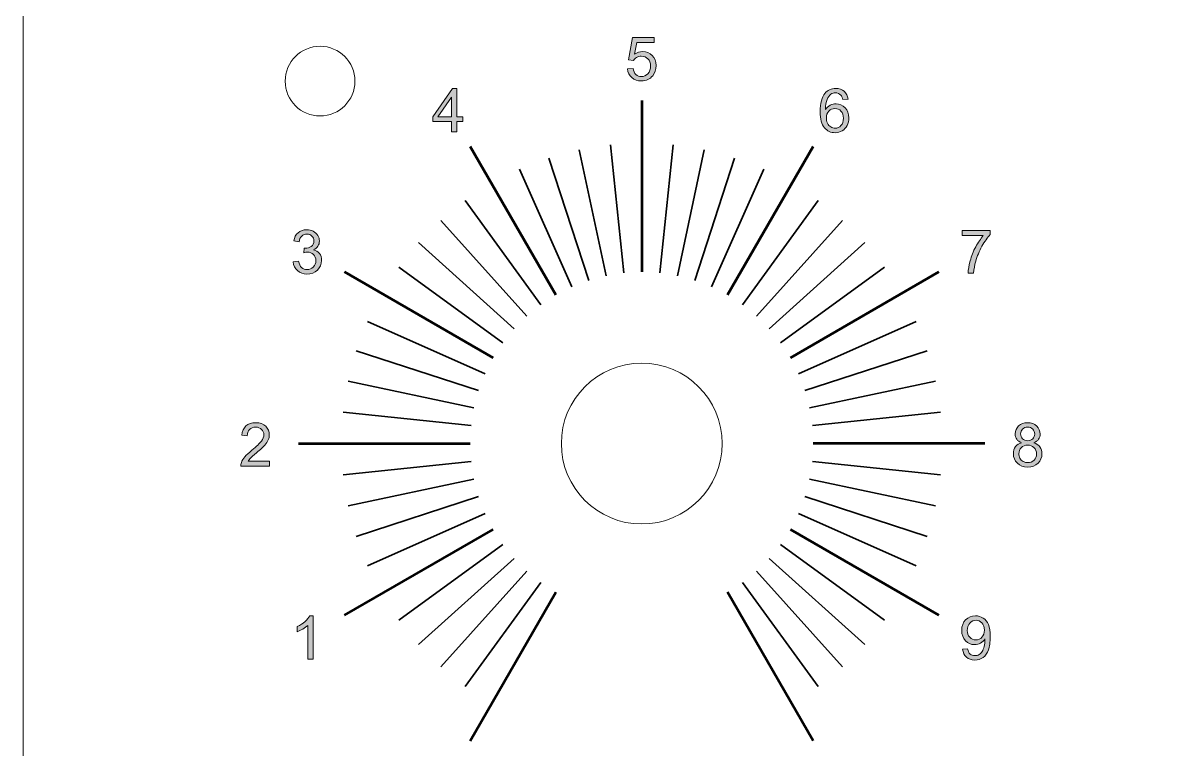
# Model space of a CAD drawing. Header units: inches. Extents: x -54 to 54, y -111 to 111.
# Drawn here: x -53.8 to 0, y 43.9 to 77.7 of the extents above; entities that cross this region are included whole.
import ezdxf

# ---------------------------------------------------------------- set-up
doc = ezdxf.new("R2010")
doc.units = ezdxf.units.IN
doc.header["$MEASUREMENT"] = 0
doc.layers.add('Decoupe', color=7, linetype='Continuous')
doc.layers.add('Impression', color=7, linetype='Continuous')

# ---------------------------------------------------------------- blocks, each defined once
blk = doc.blocks.new('block 4')
at = {"layer": 'Impression', "true_color": 0xffffff}
h = blk.add_hatch(color=7, dxfattribs=at)
h.dxf.hatch_style = 2
edge = h.paths.add_edge_path()
edge.add_spline(control_points=[(-10.042, 48.509), (-10.042, 48.509), (-9.804, 48.531), (-9.804, 48.531), (-9.783, 48.419), (-9.745, 48.337), (-9.688, 48.287), (-9.631, 48.236), (-9.558, 48.211), (-9.469, 48.211), (-9.393, 48.211), (-9.326, 48.228), (-9.268, 48.263), (-9.211, 48.298), (-9.164, 48.345), (-9.127, 48.403), (-9.09, 48.462), (-9.059, 48.54), (-9.035, 48.64), (-9.01, 48.739), (-8.997, 48.84), (-8.997, 48.943), (-8.997, 48.954), (-8.998, 48.97), (-8.999, 48.992), (-9.048, 48.913), (-9.116, 48.849), (-9.202, 48.8), (-9.288, 48.751), (-9.381, 48.726), (-9.481, 48.726), (-9.648, 48.726), (-9.79, 48.787), (-9.906, 48.908), (-10.021, 49.03), (-10.079, 49.189), (-10.079, 49.388), (-10.079, 49.593), (-10.019, 49.758), (-9.898, 49.883), (-9.777, 50.007), (-9.626, 50.07), (-9.444, 50.07), (-9.313, 50.07), (-9.192, 50.035), (-9.084, 49.964), (-8.975, 49.893), (-8.892, 49.792), (-8.835, 49.661), (-8.779, 49.53), (-8.751, 49.341), (-8.751, 49.093), (-8.751, 48.835), (-8.779, 48.629), (-8.835, 48.476), (-8.891, 48.323), (-8.974, 48.207), (-9.085, 48.127), (-9.195, 48.047), (-9.325, 48.007), (-9.474, 48.007), (-9.632, 48.007), (-9.761, 48.051), (-9.861, 48.139), (-9.962, 48.226), (-10.022, 48.35), (-10.042, 48.509)], knot_values=[0, 0, 0, 0, 1, 1, 1, 2, 2, 2, 3, 3, 3, 4, 4, 4, 5, 5, 5, 6, 6, 6, 7, 7, 7, 8, 8, 8, 9, 9, 9, 10, 10, 10, 11, 11, 11, 12, 12, 12, 13, 13, 13, 14, 14, 14, 15, 15, 15, 16, 16, 16, 17, 17, 17, 18, 18, 18, 19, 19, 19, 20, 20, 20, 21, 21, 21, 22, 22, 22, 22], degree=3, periodic=1)
edge = h.paths.add_edge_path()
edge.add_spline(control_points=[(-9.026, 49.4), (-9.026, 49.543), (-9.064, 49.656), (-9.14, 49.739), (-9.216, 49.823), (-9.307, 49.865), (-9.414, 49.865), (-9.524, 49.865), (-9.62, 49.82), (-9.702, 49.73), (-9.783, 49.64), (-9.824, 49.523), (-9.824, 49.38), (-9.824, 49.251), (-9.785, 49.147), (-9.708, 49.066), (-9.63, 48.986), (-9.534, 48.946), (-9.42, 48.946), (-9.306, 48.946), (-9.211, 48.986), (-9.137, 49.066), (-9.063, 49.147), (-9.026, 49.258), (-9.026, 49.4)], knot_values=[0, 0, 0, 0, 1, 1, 1, 2, 2, 2, 3, 3, 3, 4, 4, 4, 5, 5, 5, 6, 6, 6, 7, 7, 7, 8, 8, 8, 8], degree=3, periodic=1)
at = {"layer": 'Impression', "lineweight": 0}
for points, knots in [([(-10.042, 48.509), (-10.042, 48.509), (-9.804, 48.531), (-9.804, 48.531), (-9.783, 48.419), (-9.745, 48.337), (-9.688, 48.287), (-9.631, 48.236), (-9.558, 48.211), (-9.469, 48.211), (-9.393, 48.211), (-9.326, 48.228), (-9.268, 48.263), (-9.211, 48.298), (-9.164, 48.345), (-9.127, 48.403), (-9.09, 48.462), (-9.059, 48.54), (-9.035, 48.64), (-9.01, 48.739), (-8.997, 48.84), (-8.997, 48.943), (-8.997, 48.954), (-8.998, 48.97), (-8.999, 48.992), (-9.048, 48.913), (-9.116, 48.849), (-9.202, 48.8), (-9.288, 48.751), (-9.381, 48.726), (-9.481, 48.726), (-9.648, 48.726), (-9.79, 48.787), (-9.906, 48.908), (-10.021, 49.03), (-10.079, 49.189), (-10.079, 49.388), (-10.079, 49.593), (-10.019, 49.758), (-9.898, 49.883), (-9.777, 50.007), (-9.626, 50.07), (-9.444, 50.07), (-9.313, 50.07), (-9.192, 50.035), (-9.084, 49.964), (-8.975, 49.893), (-8.892, 49.792), (-8.835, 49.661), (-8.779, 49.53), (-8.751, 49.341), (-8.751, 49.093), (-8.751, 48.835), (-8.779, 48.629), (-8.835, 48.476), (-8.891, 48.323), (-8.974, 48.207), (-9.085, 48.127), (-9.195, 48.047), (-9.325, 48.007), (-9.474, 48.007), (-9.632, 48.007), (-9.761, 48.051), (-9.861, 48.139), (-9.962, 48.226), (-10.022, 48.35), (-10.042, 48.509)], [0, 0, 0, 0, 1, 1, 1, 2, 2, 2, 3, 3, 3, 4, 4, 4, 5, 5, 5, 6, 6, 6, 7, 7, 7, 8, 8, 8, 9, 9, 9, 10, 10, 10, 11, 11, 11, 12, 12, 12, 13, 13, 13, 14, 14, 14, 15, 15, 15, 16, 16, 16, 17, 17, 17, 18, 18, 18, 19, 19, 19, 20, 20, 20, 21, 21, 21, 22, 22, 22, 22]), ([(-9.026, 49.4), (-9.026, 49.543), (-9.064, 49.656), (-9.14, 49.739), (-9.216, 49.823), (-9.307, 49.865), (-9.414, 49.865), (-9.524, 49.865), (-9.62, 49.82), (-9.702, 49.73), (-9.783, 49.64), (-9.824, 49.523), (-9.824, 49.38), (-9.824, 49.251), (-9.785, 49.147), (-9.708, 49.066), (-9.63, 48.986), (-9.534, 48.946), (-9.42, 48.946), (-9.306, 48.946), (-9.211, 48.986), (-9.137, 49.066), (-9.063, 49.147), (-9.026, 49.258), (-9.026, 49.4)], [0, 0, 0, 0, 1, 1, 1, 2, 2, 2, 3, 3, 3, 4, 4, 4, 5, 5, 5, 6, 6, 6, 7, 7, 7, 8, 8, 8, 8])]:
    blk.add_open_spline(points, degree=3, knots=knots, dxfattribs=at)
blk = doc.blocks.new('block 5')
at = {"layer": 'Impression', "true_color": 0xffffff}
h = blk.add_hatch(color=7, dxfattribs=at)
h.dxf.hatch_style = 2
edge = h.paths.add_edge_path()
edge.add_spline(control_points=[(-7.286, 58.137), (-7.389, 58.175), (-7.465, 58.228), (-7.515, 58.298), (-7.564, 58.368), (-7.589, 58.452), (-7.589, 58.549), (-7.589, 58.696), (-7.536, 58.82), (-7.431, 58.92), (-7.325, 59.02), (-7.184, 59.07), (-7.009, 59.07), (-6.832, 59.07), (-6.691, 59.019), (-6.583, 58.916), (-6.476, 58.814), (-6.422, 58.689), (-6.422, 58.542), (-6.422, 58.448), (-6.446, 58.367), (-6.496, 58.298), (-6.545, 58.228), (-6.619, 58.175), (-6.719, 58.137), (-6.595, 58.097), (-6.501, 58.031), (-6.436, 57.941), (-6.372, 57.851), (-6.339, 57.744), (-6.339, 57.619), (-6.339, 57.446), (-6.4, 57.301), (-6.522, 57.183), (-6.645, 57.066), (-6.805, 57.007), (-7.005, 57.007), (-7.204, 57.007), (-7.365, 57.066), (-7.487, 57.184), (-7.609, 57.302), (-7.67, 57.449), (-7.67, 57.626), (-7.67, 57.757), (-7.637, 57.867), (-7.57, 57.956), (-7.504, 58.045), (-7.409, 58.105), (-7.286, 58.137)], knot_values=[0, 0, 0, 0, 1, 1, 1, 2, 2, 2, 3, 3, 3, 4, 4, 4, 5, 5, 5, 6, 6, 6, 7, 7, 7, 8, 8, 8, 9, 9, 9, 10, 10, 10, 11, 11, 11, 12, 12, 12, 13, 13, 13, 14, 14, 14, 15, 15, 15, 16, 16, 16, 16], degree=3, periodic=1)
edge = h.paths.add_edge_path()
edge.add_spline(control_points=[(-7.415, 57.624), (-7.415, 57.554), (-7.399, 57.485), (-7.365, 57.419), (-7.332, 57.353), (-7.282, 57.302), (-7.216, 57.265), (-7.149, 57.229), (-7.078, 57.211), (-7.002, 57.211), (-6.883, 57.211), (-6.786, 57.249), (-6.708, 57.325), (-6.631, 57.402), (-6.593, 57.498), (-6.593, 57.616), (-6.593, 57.735), (-6.632, 57.834), (-6.712, 57.912), (-6.791, 57.99), (-6.891, 58.03), (-7.01, 58.03), (-7.127, 58.03), (-7.224, 57.991), (-7.3, 57.914), (-7.377, 57.837), (-7.415, 57.74), (-7.415, 57.624)], knot_values=[0, 0, 0, 0, 1, 1, 1, 2, 2, 2, 3, 3, 3, 4, 4, 4, 5, 5, 5, 6, 6, 6, 7, 7, 7, 8, 8, 8, 9, 9, 9, 9], degree=3, periodic=1)
edge = h.paths.add_edge_path()
edge.add_spline(control_points=[(-7.335, 58.557), (-7.335, 58.462), (-7.305, 58.384), (-7.243, 58.323), (-7.181, 58.262), (-7.102, 58.232), (-7.003, 58.232), (-6.908, 58.232), (-6.829, 58.262), (-6.768, 58.322), (-6.707, 58.382), (-6.677, 58.456), (-6.677, 58.544), (-6.677, 58.634), (-6.708, 58.711), (-6.771, 58.773), (-6.834, 58.835), (-6.912, 58.866), (-7.006, 58.866), (-7.101, 58.866), (-7.179, 58.836), (-7.242, 58.775), (-7.304, 58.714), (-7.335, 58.642), (-7.335, 58.557)], knot_values=[0, 0, 0, 0, 1, 1, 1, 2, 2, 2, 3, 3, 3, 4, 4, 4, 5, 5, 5, 6, 6, 6, 7, 7, 7, 8, 8, 8, 8], degree=3, periodic=1)
at = {"layer": 'Impression', "lineweight": 0}
for points, knots in [([(-7.286, 58.137), (-7.389, 58.175), (-7.465, 58.228), (-7.515, 58.298), (-7.564, 58.368), (-7.589, 58.452), (-7.589, 58.549), (-7.589, 58.696), (-7.536, 58.82), (-7.431, 58.92), (-7.325, 59.02), (-7.184, 59.07), (-7.009, 59.07), (-6.832, 59.07), (-6.691, 59.019), (-6.583, 58.916), (-6.476, 58.814), (-6.422, 58.689), (-6.422, 58.542), (-6.422, 58.448), (-6.446, 58.367), (-6.496, 58.298), (-6.545, 58.228), (-6.619, 58.175), (-6.719, 58.137), (-6.595, 58.097), (-6.501, 58.031), (-6.436, 57.941), (-6.372, 57.851), (-6.339, 57.744), (-6.339, 57.619), (-6.339, 57.446), (-6.4, 57.301), (-6.522, 57.183), (-6.645, 57.066), (-6.805, 57.007), (-7.005, 57.007), (-7.204, 57.007), (-7.365, 57.066), (-7.487, 57.184), (-7.609, 57.302), (-7.67, 57.449), (-7.67, 57.626), (-7.67, 57.757), (-7.637, 57.867), (-7.57, 57.956), (-7.504, 58.045), (-7.409, 58.105), (-7.286, 58.137)], [0, 0, 0, 0, 1, 1, 1, 2, 2, 2, 3, 3, 3, 4, 4, 4, 5, 5, 5, 6, 6, 6, 7, 7, 7, 8, 8, 8, 9, 9, 9, 10, 10, 10, 11, 11, 11, 12, 12, 12, 13, 13, 13, 14, 14, 14, 15, 15, 15, 16, 16, 16, 16]), ([(-7.335, 58.557), (-7.335, 58.462), (-7.305, 58.384), (-7.243, 58.323), (-7.181, 58.262), (-7.102, 58.232), (-7.003, 58.232), (-6.908, 58.232), (-6.829, 58.262), (-6.768, 58.322), (-6.707, 58.382), (-6.677, 58.456), (-6.677, 58.544), (-6.677, 58.634), (-6.708, 58.711), (-6.771, 58.773), (-6.834, 58.835), (-6.912, 58.866), (-7.006, 58.866), (-7.101, 58.866), (-7.179, 58.836), (-7.242, 58.775), (-7.304, 58.714), (-7.335, 58.642), (-7.335, 58.557)], [0, 0, 0, 0, 1, 1, 1, 2, 2, 2, 3, 3, 3, 4, 4, 4, 5, 5, 5, 6, 6, 6, 7, 7, 7, 8, 8, 8, 8]), ([(-7.415, 57.624), (-7.415, 57.554), (-7.399, 57.485), (-7.365, 57.419), (-7.332, 57.353), (-7.282, 57.302), (-7.216, 57.265), (-7.149, 57.229), (-7.078, 57.211), (-7.002, 57.211), (-6.883, 57.211), (-6.786, 57.249), (-6.708, 57.325), (-6.631, 57.402), (-6.593, 57.498), (-6.593, 57.616), (-6.593, 57.735), (-6.632, 57.834), (-6.712, 57.912), (-6.791, 57.99), (-6.891, 58.03), (-7.01, 58.03), (-7.127, 58.03), (-7.224, 57.991), (-7.3, 57.914), (-7.377, 57.837), (-7.415, 57.74), (-7.415, 57.624)], [0, 0, 0, 0, 1, 1, 1, 2, 2, 2, 3, 3, 3, 4, 4, 4, 5, 5, 5, 6, 6, 6, 7, 7, 7, 8, 8, 8, 9, 9, 9, 9])]:
    blk.add_open_spline(points, degree=3, knots=knots, dxfattribs=at)
blk = doc.blocks.new('block 6')
at = {"layer": 'Impression', "true_color": 0xffffff}
h = blk.add_hatch(color=7, dxfattribs=at)
h.dxf.hatch_style = 2
edge = h.paths.add_edge_path()
edge.add_spline(control_points=[(-10.063, 67.797), (-10.063, 67.797), (-10.063, 68.035), (-10.063, 68.035), (-10.063, 68.035), (-8.755, 68.035), (-8.755, 68.035), (-8.755, 68.035), (-8.755, 67.843), (-8.755, 67.843), (-8.883, 67.706), (-9.011, 67.524), (-9.137, 67.297), (-9.264, 67.07), (-9.361, 66.837), (-9.43, 66.597), (-9.48, 66.428), (-9.511, 66.243), (-9.525, 66.041), (-9.525, 66.041), (-9.78, 66.041), (-9.78, 66.041), (-9.777, 66.2), (-9.746, 66.392), (-9.686, 66.617), (-9.627, 66.843), (-9.541, 67.06), (-9.429, 67.269), (-9.318, 67.478), (-9.199, 67.654), (-9.073, 67.797), (-9.073, 67.797), (-10.063, 67.797), (-10.063, 67.797)], knot_values=[0, 0, 0, 0, 1, 1, 1, 2, 2, 2, 3, 3, 3, 4, 4, 4, 5, 5, 5, 6, 6, 6, 7, 7, 7, 8, 8, 8, 9, 9, 9, 10, 10, 10, 11, 11, 11, 11], degree=3, periodic=1)
at = {"layer": 'Impression', "lineweight": 0}
blk.add_open_spline([(-10.063, 67.797), (-10.063, 67.797), (-10.063, 68.035), (-10.063, 68.035), (-10.063, 68.035), (-8.755, 68.035), (-8.755, 68.035), (-8.755, 68.035), (-8.755, 67.843), (-8.755, 67.843), (-8.883, 67.706), (-9.011, 67.524), (-9.137, 67.297), (-9.264, 67.07), (-9.361, 66.837), (-9.43, 66.597), (-9.48, 66.428), (-9.511, 66.243), (-9.525, 66.041), (-9.525, 66.041), (-9.78, 66.041), (-9.78, 66.041), (-9.777, 66.2), (-9.746, 66.392), (-9.686, 66.617), (-9.627, 66.843), (-9.541, 67.06), (-9.429, 67.269), (-9.318, 67.478), (-9.199, 67.654), (-9.073, 67.797), (-9.073, 67.797), (-10.063, 67.797), (-10.063, 67.797)], degree=3, knots=[0, 0, 0, 0, 1, 1, 1, 2, 2, 2, 3, 3, 3, 4, 4, 4, 5, 5, 5, 6, 6, 6, 7, 7, 7, 8, 8, 8, 9, 9, 9, 10, 10, 10, 11, 11, 11, 11], dxfattribs=at)
blk = doc.blocks.new('block 7')
at = {"layer": 'Impression', "true_color": 0xffffff}
h = blk.add_hatch(color=7, dxfattribs=at)
h.dxf.hatch_style = 2
edge = h.paths.add_edge_path()
edge.add_spline(control_points=[(-15.38, 74.155), (-15.38, 74.155), (-15.627, 74.136), (-15.627, 74.136), (-15.649, 74.233), (-15.681, 74.304), (-15.721, 74.348), (-15.788, 74.419), (-15.871, 74.454), (-15.969, 74.454), (-16.048, 74.454), (-16.117, 74.432), (-16.177, 74.388), (-16.255, 74.331), (-16.316, 74.248), (-16.362, 74.139), (-16.407, 74.029), (-16.43, 73.874), (-16.432, 73.672), (-16.372, 73.763), (-16.299, 73.83), (-16.213, 73.874), (-16.126, 73.918), (-16.036, 73.94), (-15.941, 73.94), (-15.776, 73.94), (-15.635, 73.88), (-15.519, 73.758), (-15.403, 73.636), (-15.345, 73.479), (-15.345, 73.286), (-15.345, 73.159), (-15.372, 73.041), (-15.427, 72.932), (-15.481, 72.823), (-15.557, 72.74), (-15.652, 72.682), (-15.747, 72.624), (-15.856, 72.595), (-15.977, 72.595), (-16.184, 72.595), (-16.352, 72.671), (-16.483, 72.823), (-16.613, 72.976), (-16.679, 73.226), (-16.679, 73.575), (-16.679, 73.966), (-16.607, 74.25), (-16.462, 74.427), (-16.336, 74.581), (-16.167, 74.658), (-15.954, 74.658), (-15.795, 74.658), (-15.665, 74.614), (-15.563, 74.525), (-15.461, 74.436), (-15.401, 74.312), (-15.38, 74.155)], knot_values=[0, 0, 0, 0, 1, 1, 1, 2, 2, 2, 3, 3, 3, 4, 4, 4, 5, 5, 5, 6, 6, 6, 7, 7, 7, 8, 8, 8, 9, 9, 9, 10, 10, 10, 11, 11, 11, 12, 12, 12, 13, 13, 13, 14, 14, 14, 15, 15, 15, 16, 16, 16, 17, 17, 17, 18, 18, 18, 19, 19, 19, 19], degree=3, periodic=1)
edge = h.paths.add_edge_path()
edge.add_spline(control_points=[(-16.393, 73.284), (-16.393, 73.199), (-16.375, 73.117), (-16.339, 73.039), (-16.303, 72.961), (-16.252, 72.901), (-16.187, 72.861), (-16.121, 72.82), (-16.053, 72.799), (-15.981, 72.799), (-15.877, 72.799), (-15.787, 72.842), (-15.711, 72.926), (-15.636, 73.011), (-15.598, 73.125), (-15.598, 73.271), (-15.598, 73.41), (-15.635, 73.52), (-15.71, 73.601), (-15.784, 73.681), (-15.878, 73.721), (-15.991, 73.721), (-16.103, 73.721), (-16.198, 73.681), (-16.276, 73.601), (-16.354, 73.52), (-16.393, 73.415), (-16.393, 73.284)], knot_values=[0, 0, 0, 0, 1, 1, 1, 2, 2, 2, 3, 3, 3, 4, 4, 4, 5, 5, 5, 6, 6, 6, 7, 7, 7, 8, 8, 8, 9, 9, 9, 9], degree=3, periodic=1)
at = {"layer": 'Impression', "lineweight": 0}
for points, knots in [([(-15.38, 74.155), (-15.38, 74.155), (-15.627, 74.136), (-15.627, 74.136), (-15.649, 74.233), (-15.681, 74.304), (-15.721, 74.348), (-15.788, 74.419), (-15.871, 74.454), (-15.969, 74.454), (-16.048, 74.454), (-16.117, 74.432), (-16.177, 74.388), (-16.255, 74.331), (-16.316, 74.248), (-16.362, 74.139), (-16.407, 74.029), (-16.43, 73.874), (-16.432, 73.672), (-16.372, 73.763), (-16.299, 73.83), (-16.213, 73.874), (-16.126, 73.918), (-16.036, 73.94), (-15.941, 73.94), (-15.776, 73.94), (-15.635, 73.88), (-15.519, 73.758), (-15.403, 73.636), (-15.345, 73.479), (-15.345, 73.286), (-15.345, 73.159), (-15.372, 73.041), (-15.427, 72.932), (-15.481, 72.823), (-15.557, 72.74), (-15.652, 72.682), (-15.747, 72.624), (-15.856, 72.595), (-15.977, 72.595), (-16.184, 72.595), (-16.352, 72.671), (-16.483, 72.823), (-16.613, 72.976), (-16.679, 73.226), (-16.679, 73.575), (-16.679, 73.966), (-16.607, 74.25), (-16.462, 74.427), (-16.336, 74.581), (-16.167, 74.658), (-15.954, 74.658), (-15.795, 74.658), (-15.665, 74.614), (-15.563, 74.525), (-15.461, 74.436), (-15.401, 74.312), (-15.38, 74.155)], [0, 0, 0, 0, 1, 1, 1, 2, 2, 2, 3, 3, 3, 4, 4, 4, 5, 5, 5, 6, 6, 6, 7, 7, 7, 8, 8, 8, 9, 9, 9, 10, 10, 10, 11, 11, 11, 12, 12, 12, 13, 13, 13, 14, 14, 14, 15, 15, 15, 16, 16, 16, 17, 17, 17, 18, 18, 18, 19, 19, 19, 19]), ([(-16.393, 73.284), (-16.393, 73.199), (-16.375, 73.117), (-16.339, 73.039), (-16.303, 72.961), (-16.252, 72.901), (-16.187, 72.861), (-16.121, 72.82), (-16.053, 72.799), (-15.981, 72.799), (-15.877, 72.799), (-15.787, 72.842), (-15.711, 72.926), (-15.636, 73.011), (-15.598, 73.125), (-15.598, 73.271), (-15.598, 73.41), (-15.635, 73.52), (-15.71, 73.601), (-15.784, 73.681), (-15.878, 73.721), (-15.991, 73.721), (-16.103, 73.721), (-16.198, 73.681), (-16.276, 73.601), (-16.354, 73.52), (-16.393, 73.415), (-16.393, 73.284)], [0, 0, 0, 0, 1, 1, 1, 2, 2, 2, 3, 3, 3, 4, 4, 4, 5, 5, 5, 6, 6, 6, 7, 7, 7, 8, 8, 8, 9, 9, 9, 9])]:
    blk.add_open_spline(points, degree=3, knots=knots, dxfattribs=at)
blk = doc.blocks.new('block 8')
at = {"layer": 'Impression', "true_color": 0xffffff}
h = blk.add_hatch(color=7, dxfattribs=at)
h.dxf.hatch_style = 2
edge = h.paths.add_edge_path()
edge.add_spline(control_points=[(-25.668, 75.571), (-25.668, 75.571), (-25.407, 75.593), (-25.407, 75.593), (-25.388, 75.466), (-25.343, 75.371), (-25.273, 75.307), (-25.202, 75.243), (-25.118, 75.211), (-25.018, 75.211), (-24.899, 75.211), (-24.798, 75.256), (-24.715, 75.346), (-24.633, 75.436), (-24.591, 75.555), (-24.591, 75.704), (-24.591, 75.846), (-24.631, 75.957), (-24.71, 76.039), (-24.79, 76.121), (-24.894, 76.162), (-25.023, 76.162), (-25.103, 76.162), (-25.175, 76.144), (-25.239, 76.107), (-25.303, 76.071), (-25.354, 76.024), (-25.391, 75.966), (-25.391, 75.966), (-25.623, 75.996), (-25.623, 75.996), (-25.623, 75.996), (-25.428, 77.034), (-25.428, 77.034), (-25.428, 77.034), (-24.423, 77.034), (-24.423, 77.034), (-24.423, 77.034), (-24.423, 76.797), (-24.423, 76.797), (-24.423, 76.797), (-25.229, 76.797), (-25.229, 76.797), (-25.229, 76.797), (-25.338, 76.254), (-25.338, 76.254), (-25.217, 76.339), (-25.09, 76.381), (-24.956, 76.381), (-24.78, 76.381), (-24.631, 76.32), (-24.51, 76.198), (-24.389, 76.075), (-24.328, 75.918), (-24.328, 75.726), (-24.328, 75.544), (-24.381, 75.385), (-24.488, 75.252), (-24.617, 75.089), (-24.794, 75.007), (-25.018, 75.007), (-25.202, 75.007), (-25.352, 75.058), (-25.468, 75.161), (-25.584, 75.264), (-25.651, 75.401), (-25.668, 75.571)], knot_values=[0, 0, 0, 0, 1, 1, 1, 2, 2, 2, 3, 3, 3, 4, 4, 4, 5, 5, 5, 6, 6, 6, 7, 7, 7, 8, 8, 8, 9, 9, 9, 10, 10, 10, 11, 11, 11, 12, 12, 12, 13, 13, 13, 14, 14, 14, 15, 15, 15, 16, 16, 16, 17, 17, 17, 18, 18, 18, 19, 19, 19, 20, 20, 20, 21, 21, 21, 22, 22, 22, 22], degree=3, periodic=1)
at = {"layer": 'Impression', "lineweight": 0}
blk.add_open_spline([(-25.668, 75.571), (-25.668, 75.571), (-25.407, 75.593), (-25.407, 75.593), (-25.388, 75.466), (-25.343, 75.371), (-25.273, 75.307), (-25.202, 75.243), (-25.118, 75.211), (-25.018, 75.211), (-24.899, 75.211), (-24.798, 75.256), (-24.715, 75.346), (-24.633, 75.436), (-24.591, 75.555), (-24.591, 75.704), (-24.591, 75.846), (-24.631, 75.957), (-24.71, 76.039), (-24.79, 76.121), (-24.894, 76.162), (-25.023, 76.162), (-25.103, 76.162), (-25.175, 76.144), (-25.239, 76.107), (-25.303, 76.071), (-25.354, 76.024), (-25.391, 75.966), (-25.391, 75.966), (-25.623, 75.996), (-25.623, 75.996), (-25.623, 75.996), (-25.428, 77.034), (-25.428, 77.034), (-25.428, 77.034), (-24.423, 77.034), (-24.423, 77.034), (-24.423, 77.034), (-24.423, 76.797), (-24.423, 76.797), (-24.423, 76.797), (-25.229, 76.797), (-25.229, 76.797), (-25.229, 76.797), (-25.338, 76.254), (-25.338, 76.254), (-25.217, 76.339), (-25.09, 76.381), (-24.956, 76.381), (-24.78, 76.381), (-24.631, 76.32), (-24.51, 76.198), (-24.389, 76.075), (-24.328, 75.918), (-24.328, 75.726), (-24.328, 75.544), (-24.381, 75.385), (-24.488, 75.252), (-24.617, 75.089), (-24.794, 75.007), (-25.018, 75.007), (-25.202, 75.007), (-25.352, 75.058), (-25.468, 75.161), (-25.584, 75.264), (-25.651, 75.401), (-25.668, 75.571)], degree=3, knots=[0, 0, 0, 0, 1, 1, 1, 2, 2, 2, 3, 3, 3, 4, 4, 4, 5, 5, 5, 6, 6, 6, 7, 7, 7, 8, 8, 8, 9, 9, 9, 10, 10, 10, 11, 11, 11, 12, 12, 12, 13, 13, 13, 14, 14, 14, 15, 15, 15, 16, 16, 16, 17, 17, 17, 18, 18, 18, 19, 19, 19, 20, 20, 20, 21, 21, 21, 22, 22, 22, 22], dxfattribs=at)
blk = doc.blocks.new('block 9')
at = {"layer": 'Impression', "true_color": 0xffffff}
h = blk.add_hatch(color=7, dxfattribs=at)
h.dxf.hatch_style = 2
h.paths.add_polyline_path([(-33.872, 72.63), (-33.872, 73.114), (-34.749, 73.114), (-34.749, 73.341), (-33.827, 74.65), (-33.624, 74.65), (-33.624, 73.341), (-33.351, 73.341), (-33.351, 73.114), (-33.624, 73.114), (-33.624, 72.63)])
h.paths.add_polyline_path([(-33.872, 73.341), (-33.872, 74.252), (-34.505, 73.341)])
at = {"layer": 'Impression', "lineweight": 0}
for points in [[(-33.872, 72.63), (-33.872, 73.114), (-34.749, 73.114), (-34.749, 73.341), (-33.827, 74.65), (-33.624, 74.65), (-33.624, 73.341), (-33.351, 73.341), (-33.351, 73.114), (-33.624, 73.114), (-33.624, 72.63), (-33.872, 72.63)], [(-33.872, 73.341), (-33.872, 74.252), (-34.505, 73.341), (-33.872, 73.341)]]:
    blk.add_lwpolyline(points, dxfattribs=at)
blk = doc.blocks.new('block 10')
at = {"layer": 'Impression', "true_color": 0xffffff}
h = blk.add_hatch(color=7, dxfattribs=at)
h.dxf.hatch_style = 2
edge = h.paths.add_edge_path()
edge.add_spline(control_points=[(-41.255, 66.575), (-41.255, 66.575), (-41.007, 66.608), (-41.007, 66.608), (-40.978, 66.467), (-40.93, 66.366), (-40.861, 66.304), (-40.793, 66.242), (-40.709, 66.211), (-40.611, 66.211), (-40.495, 66.211), (-40.396, 66.251), (-40.316, 66.332), (-40.235, 66.413), (-40.195, 66.513), (-40.195, 66.633), (-40.195, 66.746), (-40.232, 66.841), (-40.307, 66.914), (-40.381, 66.988), (-40.476, 67.025), (-40.59, 67.025), (-40.637, 67.025), (-40.696, 67.016), (-40.765, 66.998), (-40.765, 66.998), (-40.738, 67.216), (-40.738, 67.216), (-40.721, 67.214), (-40.708, 67.213), (-40.698, 67.213), (-40.592, 67.213), (-40.497, 67.24), (-40.413, 67.295), (-40.328, 67.351), (-40.286, 67.436), (-40.286, 67.55), (-40.286, 67.641), (-40.317, 67.717), (-40.378, 67.776), (-40.44, 67.836), (-40.519, 67.866), (-40.617, 67.866), (-40.713, 67.866), (-40.794, 67.836), (-40.858, 67.775), (-40.922, 67.714), (-40.963, 67.623), (-40.982, 67.502), (-40.982, 67.502), (-41.23, 67.546), (-41.23, 67.546), (-41.2, 67.712), (-41.131, 67.841), (-41.023, 67.933), (-40.916, 68.024), (-40.782, 68.07), (-40.622, 68.07), (-40.512, 68.07), (-40.41, 68.046), (-40.318, 67.999), (-40.225, 67.952), (-40.154, 67.887), (-40.105, 67.805), (-40.056, 67.724), (-40.031, 67.637), (-40.031, 67.545), (-40.031, 67.458), (-40.054, 67.378), (-40.101, 67.306), (-40.148, 67.235), (-40.218, 67.178), (-40.309, 67.136), (-40.19, 67.108), (-40.097, 67.051), (-40.031, 66.964), (-39.965, 66.877), (-39.932, 66.769), (-39.932, 66.638), (-39.932, 66.462), (-39.996, 66.312), (-40.125, 66.19), (-40.253, 66.067), (-40.416, 66.006), (-40.613, 66.006), (-40.79, 66.006), (-40.937, 66.059), (-41.054, 66.164), (-41.171, 66.27), (-41.238, 66.407), (-41.255, 66.575)], knot_values=[0, 0, 0, 0, 1, 1, 1, 2, 2, 2, 3, 3, 3, 4, 4, 4, 5, 5, 5, 6, 6, 6, 7, 7, 7, 8, 8, 8, 9, 9, 9, 10, 10, 10, 11, 11, 11, 12, 12, 12, 13, 13, 13, 14, 14, 14, 15, 15, 15, 16, 16, 16, 17, 17, 17, 18, 18, 18, 19, 19, 19, 20, 20, 20, 21, 21, 21, 22, 22, 22, 23, 23, 23, 24, 24, 24, 25, 25, 25, 26, 26, 26, 27, 27, 27, 28, 28, 28, 29, 29, 29, 30, 30, 30, 30], degree=3, periodic=1)
at = {"layer": 'Impression', "lineweight": 0}
blk.add_open_spline([(-41.255, 66.575), (-41.255, 66.575), (-41.007, 66.608), (-41.007, 66.608), (-40.978, 66.467), (-40.93, 66.366), (-40.861, 66.304), (-40.793, 66.242), (-40.709, 66.211), (-40.611, 66.211), (-40.495, 66.211), (-40.396, 66.251), (-40.316, 66.332), (-40.235, 66.413), (-40.195, 66.513), (-40.195, 66.633), (-40.195, 66.746), (-40.232, 66.841), (-40.307, 66.914), (-40.381, 66.988), (-40.476, 67.025), (-40.59, 67.025), (-40.637, 67.025), (-40.696, 67.016), (-40.765, 66.998), (-40.765, 66.998), (-40.738, 67.216), (-40.738, 67.216), (-40.721, 67.214), (-40.708, 67.213), (-40.698, 67.213), (-40.592, 67.213), (-40.497, 67.24), (-40.413, 67.295), (-40.328, 67.351), (-40.286, 67.436), (-40.286, 67.55), (-40.286, 67.641), (-40.317, 67.717), (-40.378, 67.776), (-40.44, 67.836), (-40.519, 67.866), (-40.617, 67.866), (-40.713, 67.866), (-40.794, 67.836), (-40.858, 67.775), (-40.922, 67.714), (-40.963, 67.623), (-40.982, 67.502), (-40.982, 67.502), (-41.23, 67.546), (-41.23, 67.546), (-41.2, 67.712), (-41.131, 67.841), (-41.023, 67.933), (-40.916, 68.024), (-40.782, 68.07), (-40.622, 68.07), (-40.512, 68.07), (-40.41, 68.046), (-40.318, 67.999), (-40.225, 67.952), (-40.154, 67.887), (-40.105, 67.805), (-40.056, 67.724), (-40.031, 67.637), (-40.031, 67.545), (-40.031, 67.458), (-40.054, 67.378), (-40.101, 67.306), (-40.148, 67.235), (-40.218, 67.178), (-40.309, 67.136), (-40.19, 67.108), (-40.097, 67.051), (-40.031, 66.964), (-39.965, 66.877), (-39.932, 66.769), (-39.932, 66.638), (-39.932, 66.462), (-39.996, 66.312), (-40.125, 66.19), (-40.253, 66.067), (-40.416, 66.006), (-40.613, 66.006), (-40.79, 66.006), (-40.937, 66.059), (-41.054, 66.164), (-41.171, 66.27), (-41.238, 66.407), (-41.255, 66.575)], degree=3, knots=[0, 0, 0, 0, 1, 1, 1, 2, 2, 2, 3, 3, 3, 4, 4, 4, 5, 5, 5, 6, 6, 6, 7, 7, 7, 8, 8, 8, 9, 9, 9, 10, 10, 10, 11, 11, 11, 12, 12, 12, 13, 13, 13, 14, 14, 14, 15, 15, 15, 16, 16, 16, 17, 17, 17, 18, 18, 18, 19, 19, 19, 20, 20, 20, 21, 21, 21, 22, 22, 22, 23, 23, 23, 24, 24, 24, 25, 25, 25, 26, 26, 26, 27, 27, 27, 28, 28, 28, 29, 29, 29, 30, 30, 30, 30], dxfattribs=at)
blk = doc.blocks.new('block 11')
at = {"layer": 'Impression', "true_color": 0xffffff}
h = blk.add_hatch(color=7, dxfattribs=at)
h.dxf.hatch_style = 2
edge = h.paths.add_edge_path()
edge.add_spline(control_points=[(-42.364, 57.28), (-42.364, 57.28), (-42.364, 57.041), (-42.364, 57.041), (-42.364, 57.041), (-43.699, 57.041), (-43.699, 57.041), (-43.701, 57.101), (-43.692, 57.159), (-43.67, 57.214), (-43.636, 57.305), (-43.582, 57.394), (-43.507, 57.482), (-43.432, 57.571), (-43.324, 57.673), (-43.183, 57.788), (-42.963, 57.968), (-42.815, 58.111), (-42.737, 58.216), (-42.66, 58.322), (-42.622, 58.421), (-42.622, 58.515), (-42.622, 58.613), (-42.657, 58.696), (-42.727, 58.763), (-42.797, 58.831), (-42.889, 58.865), (-43.002, 58.865), (-43.121, 58.865), (-43.217, 58.829), (-43.289, 58.757), (-43.36, 58.685), (-43.397, 58.586), (-43.398, 58.459), (-43.398, 58.459), (-43.652, 58.486), (-43.652, 58.486), (-43.635, 58.676), (-43.569, 58.821), (-43.455, 58.92), (-43.342, 59.02), (-43.189, 59.07), (-42.997, 59.07), (-42.803, 59.07), (-42.649, 59.016), (-42.536, 58.909), (-42.423, 58.801), (-42.367, 58.668), (-42.367, 58.509), (-42.367, 58.428), (-42.383, 58.349), (-42.416, 58.271), (-42.449, 58.193), (-42.504, 58.11), (-42.581, 58.024), (-42.658, 57.938), (-42.785, 57.819), (-42.963, 57.668), (-43.112, 57.544), (-43.208, 57.459), (-43.25, 57.414), (-43.292, 57.37), (-43.327, 57.325), (-43.355, 57.28), (-43.355, 57.28), (-42.364, 57.28), (-42.364, 57.28)], knot_values=[0, 0, 0, 0, 1, 1, 1, 2, 2, 2, 3, 3, 3, 4, 4, 4, 5, 5, 5, 6, 6, 6, 7, 7, 7, 8, 8, 8, 9, 9, 9, 10, 10, 10, 11, 11, 11, 12, 12, 12, 13, 13, 13, 14, 14, 14, 15, 15, 15, 16, 16, 16, 17, 17, 17, 18, 18, 18, 19, 19, 19, 20, 20, 20, 21, 21, 21, 22, 22, 22, 22], degree=3, periodic=1)
at = {"layer": 'Impression', "lineweight": 0}
blk.add_open_spline([(-42.364, 57.28), (-42.364, 57.28), (-42.364, 57.041), (-42.364, 57.041), (-42.364, 57.041), (-43.699, 57.041), (-43.699, 57.041), (-43.701, 57.101), (-43.692, 57.159), (-43.67, 57.214), (-43.636, 57.305), (-43.582, 57.394), (-43.507, 57.482), (-43.432, 57.571), (-43.324, 57.673), (-43.183, 57.788), (-42.963, 57.968), (-42.815, 58.111), (-42.737, 58.216), (-42.66, 58.322), (-42.622, 58.421), (-42.622, 58.515), (-42.622, 58.613), (-42.657, 58.696), (-42.727, 58.763), (-42.797, 58.831), (-42.889, 58.865), (-43.002, 58.865), (-43.121, 58.865), (-43.217, 58.829), (-43.289, 58.757), (-43.36, 58.685), (-43.397, 58.586), (-43.398, 58.459), (-43.398, 58.459), (-43.652, 58.486), (-43.652, 58.486), (-43.635, 58.676), (-43.569, 58.821), (-43.455, 58.92), (-43.342, 59.02), (-43.189, 59.07), (-42.997, 59.07), (-42.803, 59.07), (-42.649, 59.016), (-42.536, 58.909), (-42.423, 58.801), (-42.367, 58.668), (-42.367, 58.509), (-42.367, 58.428), (-42.383, 58.349), (-42.416, 58.271), (-42.449, 58.193), (-42.504, 58.11), (-42.581, 58.024), (-42.658, 57.938), (-42.785, 57.819), (-42.963, 57.668), (-43.112, 57.544), (-43.208, 57.459), (-43.25, 57.414), (-43.292, 57.37), (-43.327, 57.325), (-43.355, 57.28), (-43.355, 57.28), (-42.364, 57.28), (-42.364, 57.28)], degree=3, knots=[0, 0, 0, 0, 1, 1, 1, 2, 2, 2, 3, 3, 3, 4, 4, 4, 5, 5, 5, 6, 6, 6, 7, 7, 7, 8, 8, 8, 9, 9, 9, 10, 10, 10, 11, 11, 11, 12, 12, 12, 13, 13, 13, 14, 14, 14, 15, 15, 15, 16, 16, 16, 17, 17, 17, 18, 18, 18, 19, 19, 19, 20, 20, 20, 21, 21, 21, 22, 22, 22, 22], dxfattribs=at)
blk = doc.blocks.new('block 12')
at = {"layer": 'Impression', "true_color": 0xffffff}
h = blk.add_hatch(color=7, dxfattribs=at)
h.dxf.hatch_style = 2
edge = h.paths.add_edge_path()
edge.add_spline(control_points=[(-40.322, 48.042), (-40.322, 48.042), (-40.57, 48.042), (-40.57, 48.042), (-40.57, 48.042), (-40.57, 49.622), (-40.57, 49.622), (-40.63, 49.565), (-40.708, 49.508), (-40.805, 49.451), (-40.902, 49.394), (-40.989, 49.352), (-41.066, 49.323), (-41.066, 49.323), (-41.066, 49.563), (-41.066, 49.563), (-40.927, 49.628), (-40.806, 49.707), (-40.702, 49.8), (-40.598, 49.893), (-40.525, 49.983), (-40.482, 50.07), (-40.482, 50.07), (-40.322, 50.07), (-40.322, 50.07), (-40.322, 50.07), (-40.322, 48.042), (-40.322, 48.042)], knot_values=[0, 0, 0, 0, 1, 1, 1, 2, 2, 2, 3, 3, 3, 4, 4, 4, 5, 5, 5, 6, 6, 6, 7, 7, 7, 8, 8, 8, 9, 9, 9, 9], degree=3, periodic=1)
at = {"layer": 'Impression', "lineweight": 0}
blk.add_open_spline([(-40.322, 48.042), (-40.322, 48.042), (-40.57, 48.042), (-40.57, 48.042), (-40.57, 48.042), (-40.57, 49.622), (-40.57, 49.622), (-40.63, 49.565), (-40.708, 49.508), (-40.805, 49.451), (-40.902, 49.394), (-40.989, 49.352), (-41.066, 49.323), (-41.066, 49.323), (-41.066, 49.563), (-41.066, 49.563), (-40.927, 49.628), (-40.806, 49.707), (-40.702, 49.8), (-40.598, 49.893), (-40.525, 49.983), (-40.482, 50.07), (-40.482, 50.07), (-40.322, 50.07), (-40.322, 50.07), (-40.322, 50.07), (-40.322, 48.042), (-40.322, 48.042)], degree=3, knots=[0, 0, 0, 0, 1, 1, 1, 2, 2, 2, 3, 3, 3, 4, 4, 4, 5, 5, 5, 6, 6, 6, 7, 7, 7, 8, 8, 8, 9, 9, 9, 9], dxfattribs=at)

msp = doc.modelspace()

# ---------------------------------------------------------------- linework, layer by layer
at = {"layer": 'Decoupe', "color": 240, "lineweight": 18, "true_color": 0xed1c24}
msp.add_lwpolyline([(53.848, -110.998), (-53.848, -110.998), (-53.848, 110.998), (53.848, 110.998), (53.848, -110.998)], dxfattribs=at)
for points in [[(-38.375, 75), (-38.375, 74.103), (-39.103, 73.375), (-40, 73.375), (-40.897, 73.375), (-41.625, 74.103), (-41.625, 75), (-41.625, 75.897), (-40.897, 76.625), (-40, 76.625), (-39.103, 76.625), (-38.375, 75.897), (-38.375, 75)], [(-21.25, 58.1), (-21.25, 56.029), (-22.929, 54.35), (-25, 54.35), (-27.071, 54.35), (-28.75, 56.029), (-28.75, 58.1), (-28.75, 60.171), (-27.071, 61.85), (-25, 61.85), (-22.929, 61.85), (-21.25, 60.171), (-21.25, 58.1)]]:
    msp.add_open_spline(points, degree=3, knots=[0, 0, 0, 0, 1, 1, 1, 2, 2, 2, 3, 3, 3, 4, 4, 4, 4], dxfattribs=at)
at = {"layer": 'Impression', "color": 7, "lineweight": 53, "true_color": 0xffffff}
for points in [[(-25, 74.1), (-25, 66.1)], [(-33, 71.956), (-29, 65.028)], [(-17, 71.956), (-21, 65.028)], [(-38.857, 66.1), (-31.928, 62.1)], [(-11.144, 66.1), (-18.072, 62.1)], [(-41, 58.1), (-33, 58.1)], [(-9, 58.1), (-17, 58.1)], [(-38.857, 50.1), (-31.928, 54.1)], [(-11.144, 50.1), (-18.072, 54.1)], [(-33, 44.243), (-29, 51.172)], [(-17, 44.243), (-21, 51.172)]]:
    msp.add_lwpolyline(points, dxfattribs=at)
at = {"layer": 'Impression', "color": 7, "lineweight": 35, "true_color": 0xffffff}
for points in [[(-27.911, 71.794), (-26.664, 65.925)], [(-26.463, 72.023), (-25.836, 66.056)], [(-25, 72.1), (-25, 66.1)], [(-23.537, 72.023), (-24.164, 66.056)], [(-22.089, 71.794), (-23.337, 65.925)], [(-29.326, 71.415), (-27.472, 65.708)], [(-20.674, 71.415), (-22.528, 65.708)], [(-30.694, 70.89), (-28.254, 65.408)], [(-19.306, 70.89), (-21.746, 65.408)], [(-32, 70.224), (-29, 65.028)], [(-18, 70.224), (-21, 65.028)], [(-33.229, 69.426), (-29.702, 64.572)], [(-16.771, 69.426), (-20.298, 64.572)], [(-34.368, 68.504), (-30.353, 64.045)], [(-15.633, 68.504), (-19.647, 64.045)], [(-35.404, 67.468), (-30.945, 63.453)], [(-14.596, 67.468), (-19.055, 63.453)], [(-36.326, 66.329), (-31.472, 62.802)], [(-13.674, 66.329), (-18.528, 62.802)], [(-37.124, 65.1), (-31.928, 62.1)], [(-12.876, 65.1), (-18.072, 62.1)], [(-37.79, 63.794), (-32.309, 61.354)], [(-12.211, 63.794), (-17.692, 61.354)], [(-38.315, 62.426), (-32.609, 60.572)], [(-11.685, 62.426), (-17.392, 60.572)], [(-38.694, 61.01), (-32.825, 59.763)], [(-11.306, 61.01), (-17.175, 59.763)], [(-38.924, 59.563), (-32.956, 58.936)], [(-11.077, 59.563), (-17.044, 58.936)], [(-39, 58.1), (-33, 58.1)], [(-11, 58.1), (-17, 58.1)], [(-38.924, 56.636), (-32.956, 57.264)], [(-11.077, 56.636), (-17.044, 57.264)], [(-38.694, 55.189), (-32.825, 56.437)], [(-11.306, 55.189), (-17.175, 56.437)], [(-38.315, 53.774), (-32.609, 55.628)], [(-11.685, 53.774), (-17.392, 55.628)], [(-37.79, 52.405), (-32.309, 54.846)], [(-12.211, 52.405), (-17.692, 54.846)], [(-37.124, 51.1), (-31.928, 54.1)], [(-12.876, 51.1), (-18.072, 54.1)], [(-36.326, 49.871), (-31.472, 53.397)], [(-13.674, 49.871), (-18.528, 53.397)], [(-35.404, 48.732), (-30.945, 52.747)], [(-14.596, 48.732), (-19.055, 52.747)], [(-34.368, 47.696), (-30.353, 52.155)], [(-15.633, 47.696), (-19.647, 52.155)], [(-33.229, 46.774), (-29.702, 51.628)], [(-32, 45.975), (-29, 51.172)], [(-16.771, 46.774), (-20.298, 51.628)]]:
    msp.add_lwpolyline(points, dxfattribs=at)

# ---------------------------------------------------------------- block references
at = {"layer": 'Impression'}
for name in ['block 8', 'block 9', 'block 7', 'block 10', 'block 6', 'block 11', 'block 5', 'block 12', 'block 4']:
    msp.add_blockref(name, (0, 0), dxfattribs=at)

doc.saveas('drawing.dxf')
